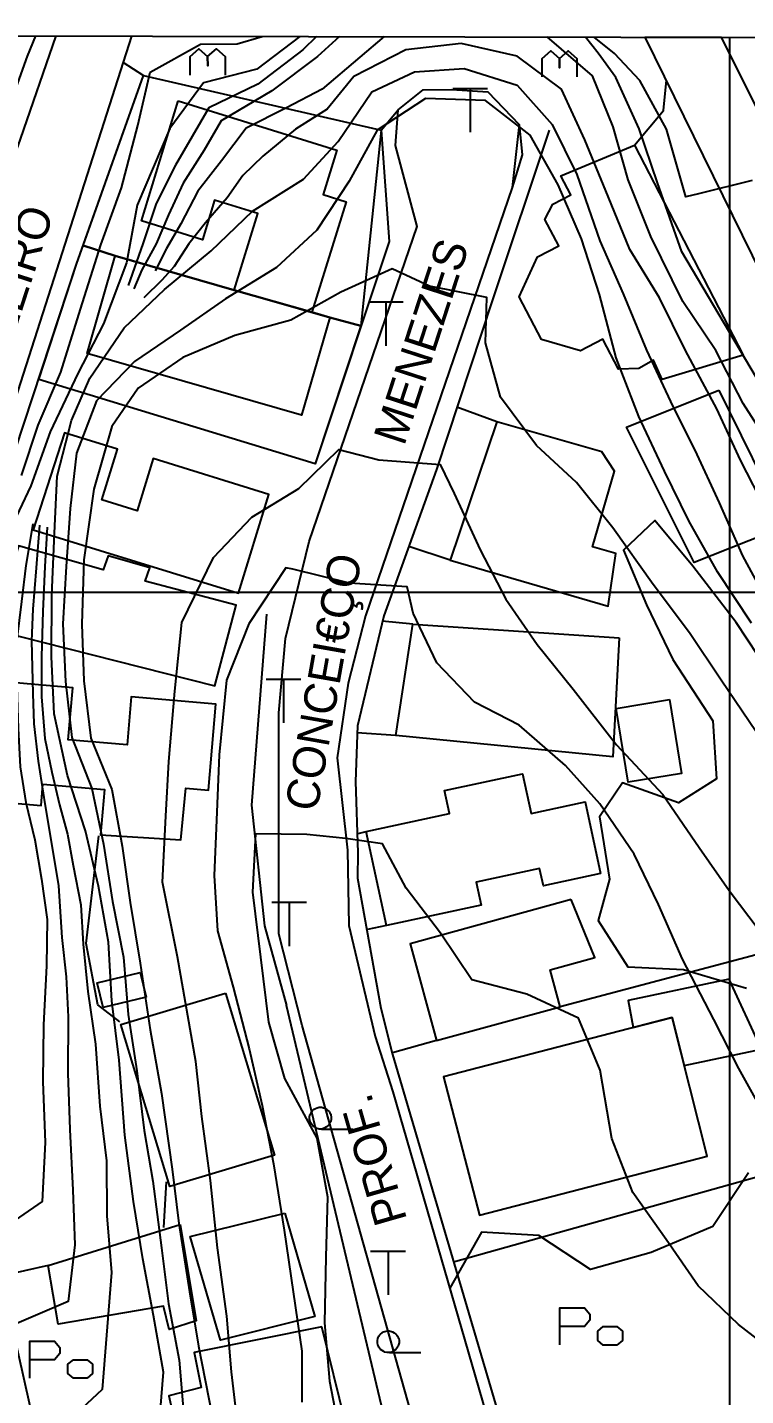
# Model space of a CAD drawing. Extents: x 555347 to 556479, y 8560498 to 8561653.
# Drawn here: x 555735.4 to 555801.5, y 8561526.1 to 8561651.9 of the extents above; entities that cross this region are included whole.
import ezdxf

# ---------------------------------------------------------------- set-up
doc = ezdxf.new("R2010")
doc.units = 0
doc.header["$MEASUREMENT"] = 0
for name, color, linetype in [('10', 24, 'CONTINUOUS'), ('12', 3, 'CONTINUOUS'), ('30', 2, 'CONTINUOUS'), ('38', 255, 'CONTINUOUS'), ('42', 255, 'CONTINUOUS'), ('43', 212, 'CONTINUOUS'), ('44', 255, 'CONTINUOUS'), ('5', 1, 'CONTINUOUS'), ('50', 255, 'CONTINUOUS'), ('6', 2, 'CONTINUOUS'), ('7', 42, 'CONTINUOUS')]:
    doc.layers.add(name, color=color, linetype=linetype)

# ---------------------------------------------------------------- blocks, each defined once
blk = doc.blocks.new('COD145', base_point=(556073.85, 8561331.96))
at = {"layer": '30'}
blk.add_lwpolyline([(556070.85, 8561330.26), (556070.85, 8561333.66), (556073.1, 8561333.66), (556073.6, 8561333.093333), (556073.6, 8561332.526667), (556073.1, 8561331.96), (556070.85, 8561331.96)], dxfattribs=at)
blk.add_lwpolyline([(556076.094992, 8561330.257162), (556074.844992, 8561330.257162), (556074.344992, 8561330.682162), (556074.344992, 8561331.532162), (556074.844992, 8561331.957162), (556076.094992, 8561331.957162), (556076.594992, 8561331.532162), (556076.594992, 8561330.682162)], close=True, dxfattribs=at)
blk = doc.blocks.new('COD002', base_point=(556385.36, 8561413.63))
at = {"layer": '30'}
blk.add_line((556385.477067, 8561412.624135), (556388.357067, 8561412.624135), dxfattribs=at)
blk.add_lwpolyline([(556384.36, 8561413.73), (556384.4, 8561413.93), (556384.44, 8561414.03), (556384.5, 8561414.13), (556384.56, 8561414.23), (556384.64, 8561414.33), (556384.8, 8561414.45), (556384.92, 8561414.53), (556385.06, 8561414.58), (556385.26, 8561414.63), (556385.46, 8561414.63), (556385.66, 8561414.58), (556385.76, 8561414.55), (556385.92, 8561414.45), (556386.06, 8561414.33), (556386.16, 8561414.23), (556386.22, 8561414.13), (556386.28, 8561414.03), (556386.32, 8561413.93), (556386.36, 8561413.73), (556386.36, 8561413.53), (556386.31, 8561413.33), (556386.26, 8561413.23), (556386.21, 8561413.13), (556386.16, 8561413.03), (556386.06, 8561412.93), (556385.91, 8561412.83), (556385.76, 8561412.73), (556385.66, 8561412.68), (556385.46, 8561412.63), (556385.26, 8561412.63), (556385.06, 8561412.68), (556384.96, 8561412.73), (556384.81, 8561412.83), (556384.66, 8561412.93), (556384.56, 8561413.03), (556384.51, 8561413.13), (556384.46, 8561413.23), (556384.41, 8561413.33), (556384.36, 8561413.53)], close=True, dxfattribs=at)
blk = doc.blocks.new('COD140', base_point=(555924.61, 8561329.59))
at = {"layer": '30'}
blk.add_lwpolyline([(555923.01, 8561327.89), (555923.01, 8561329.59), (555923.81, 8561330.298333), (555924.607333, 8561329.587167), (555924.61, 8561328.74), (555924.607333, 8561329.587167), (555925.41, 8561330.298333), (555926.207333, 8561329.587167), (555926.21, 8561327.89)], dxfattribs=at)
blk = doc.blocks.new('COD013', base_point=(555984.05, 8561208.14))
at = {"layer": '50'}
for p, q in [((555985.645993, 8561212.14), (555982.445993, 8561212.14)), ((555984.0524, 8561212.1364), (555984.0524, 8561208.1444))]:
    blk.add_line(p, q, dxfattribs=at)

msp = doc.modelspace()

# ---------------------------------------------------------------- linework, layer by layer
at = {"layer": '10'}
for points in [[(555783.41, 8561642.44), (555778.21, 8561626.86), (555773.05, 8561611.27), (555768.22, 8561597.83), (555765.8, 8561587.72), (555765.61, 8561582.58), (555765.81, 8561576.04), (555765.79, 8561573.69), (555767.95, 8561561.75), (555769.02, 8561557.5), (555779.19, 8561522.97), (555787.36, 8561495.07)], [(555757.44, 8561597.97), (555756.06, 8561580.41), (555757.23, 8561569.32), (555759.28, 8561562)], [(555765.72, 8561577.79), (555766.58, 8561578)], [(555774.62, 8561538.43), (555809.61, 8561548.24), (555803.96, 8561567.06), (555784.43, 8561561.89)]]:
    msp.add_lwpolyline(points, dxfattribs=at)
for points in [[(555730.67, 8561580.9, 29.84), (555726.94, 8561580.81, 16.87), (555727.86, 8561592.38, 19.55), (555731.14, 8561605.02, 19.55), (555734.35, 8561613.09, 19.55), (555739.96, 8561630.15, 17.42), (555746.13, 8561647.48, 17.07), (555767.97, 8561642.44, 10.41), (555768.69, 8561632.21, 10.36), (555761.89, 8561611.79, 10.36), (555736.5, 8561619.55, 13.64)], [(555743.52, 8561630.9, 29.34), (555740.57, 8561631.86, 16.07)], [(555763.24, 8561625.24, 29.34), (555766.11, 8561624.47, 0)], [(555778.61, 8561615.63, 20.58), (555774.94, 8561617, 0)], [(555774.31, 8561602.92, 20.58), (555770.51, 8561604.2, 0)], [(555770.89, 8561597.06, 10.53), (555768.06, 8561597.34, 0)], [(555769.33, 8561586.82, 10.53), (555765.74, 8561587.07, 0)], [(555768.46, 8561569.34, 9.68), (555766.71, 8561568.99, 0)], [(555764.69, 8561523.66, 7.4), (555768.29, 8561524.06, 7.4), (555759.28, 8561562, 7.58)], [(555773.07, 8561558.77, 8.53), (555769.02, 8561557.64, 0)], [(555737.35, 8561538.11, 13.91), (555733.01, 8561537.12, 14.06), (555737.75, 8561515.88, 17.37)]]:
    msp.add_polyline3d(points, dxfattribs=at)
at = {"layer": '12'}
for points in [[(555745, 8561651.1), (555728.65, 8561600.13), (555725.62, 8561590.28), (555724.81, 8561582.59), (555724.55, 8561576.77), (555726, 8561571.36), (555731.25, 8561535.48), (555736.04, 8561515.23)], [(555838.83, 8561556.26), (555792.25, 8561651)], [(555799.24, 8561650.99), (555876.75, 8561495.72), (555878.57, 8561494.22), (555881.19, 8561493.98), (555882.95, 8561494.09), (555884.33, 8561494.81), (555885.06, 8561496.36), (555864.82, 8561559.38), (555849.22, 8561610.33), (555835.53, 8561650.91)], [(555784.43, 8561475.81), (555760.7, 8561560.15), (555758.56, 8561568.59), (555758.56, 8561588.89), (555759.18, 8561595.73), (555761.35, 8561604.64), (555771.29, 8561633.61), (555769.3, 8561641.05), (555769.53, 8561644.33), (555771.82, 8561646.15), (555774.46, 8561646.2), (555777.79, 8561645.97), (555780.67, 8561642.97), (555780.01, 8561637.18), (555766.52, 8561597.83), (555764.94, 8561591.63), (555763.92, 8561584.76), (555764.86, 8561576.28), (555764.99, 8561569.34), (555767.43, 8561559.14), (555769.05, 8561554.07), (555791.16, 8561477.73)]]:
    msp.add_lwpolyline(points, dxfattribs=at)
msp.add_polyline3d([(555665.03, 8561452.33, 3.7), (555749.8, 8561467.07, 3.87), (555751.13, 8561467.74, 3.95), (555749.8, 8561473.1, 4.44), (555747.98, 8561479.46, 4.83), (555744.84, 8561486.13, 5.6), (555729.5, 8561516.03, 10.86), (555722.56, 8561541.73, 13.24), (555718.54, 8561571.77, 15.92), (555718.19, 8561585.59, 16.68), (555721.28, 8561600.33, 16.7), (555725.15, 8561613.93, 16.82), (555729.72, 8561627.45, 16.83), (555734.81, 8561641.62, 16.78), (555738.08, 8561651.11, 0)], dxfattribs=at)
at = {"layer": '30'}
for points in [[(555744.23, 8561648.71, 13.61), (555746.13, 8561647.48, 17.07)], [(555791.25, 8561641.08, 29.19), (555793.92, 8561644.26, 13.61), (555794.2, 8561647.04, 14.47)], [(555767.97, 8561642.44, 10.41), (555769.53, 8561644.33, 9.54)], [(555803.64, 8561592.62, 11.46), (555800.61, 8561597.19, 12.21), (555796.61, 8561602.38, 14.62), (555793.12, 8561606.57, 13.51), (555790.24, 8561603.86, 20.58), (555792.36, 8561598.83, 14.42), (555794.78, 8561593.79, 14.42), (555798.45, 8561588.17, 14.42), (555798.81, 8561582.84, 14.42), (555795.3, 8561580.63, 14.42), (555790.17, 8561582.46, 14.42), (555788.04, 8561579.34, 14.24), (555788.97, 8561573.6, 13.14), (555787.92, 8561569.82, 12.31), (555790.65, 8561565.57, 11.86), (555795.78, 8561565.31, 11.86), (555801.57, 8561563.6, 11.86)], [(555743.94, 8561560.5, 10.68), (555741.92, 8561562.05, 10.68), (555740.84, 8561567.71, 12.66), (555742.01, 8561577.61, 14.24)], [(555801.74, 8561546.63, 11.86), (555798.47, 8561541.7, 11.86), (555792.8, 8561539.3, 11.86), (555787.21, 8561537.73, 11.86), (555782.48, 8561540.86, 11.86), (555777.2, 8561541.16, 11.86), (555774.28, 8561536.02, 11.86)], [(555747.99, 8561541.61, 11.39), (555748.23, 8561545.8, 11.39)]]:
    msp.add_polyline3d(points, dxfattribs=at)
at = {"layer": '42'}
for points in [[(555740.57, 8561631.86, 16.07), (555746.13, 8561647.48, 17.07), (555767.97, 8561642.44, 10.41), (555766.11, 8561624.47, 0), (555763.24, 8561625.24, 29.34), (555761.59, 8561625.71, 29.36), (555754.44, 8561627.76, 29.36), (555743.52, 8561630.9, 29.34)], [(555740.57, 8561631.86, 16.07), (555743.52, 8561630.9, 29.34), (555754.44, 8561627.76, 29.36), (555761.59, 8561625.71, 29.36), (555763.24, 8561625.24, 29.34), (555766.11, 8561624.47, 0), (555761.89, 8561611.79, 10.36), (555736.5, 8561619.55, 13.64), (555739.96, 8561630.15, 17.42)]]:
    msp.add_polyline3d(points, close=True, dxfattribs=at)
at = {"layer": '43'}
for points in [[(555745, 8561651.1), (555728.65, 8561600.13), (555725.62, 8561590.28), (555724.81, 8561582.59), (555724.55, 8561576.77), (555726, 8561571.36), (555731.25, 8561535.48), (555736.04, 8561515.23)], [(555838.83, 8561556.26), (555792.25, 8561651), (555799.24, 8561650.99), (555876.75, 8561495.72)], [(555784.43, 8561475.81), (555760.7, 8561560.15), (555758.56, 8561568.59), (555758.56, 8561588.89), (555759.18, 8561595.73), (555761.35, 8561604.64), (555771.29, 8561633.61), (555769.3, 8561641.05), (555769.53, 8561644.33), (555771.82, 8561646.15), (555774.46, 8561646.2), (555777.79, 8561645.97), (555780.67, 8561642.97), (555780.92, 8561640.17), (555780.01, 8561637.18), (555766.52, 8561597.83), (555764.94, 8561591.63), (555763.92, 8561584.76), (555764.86, 8561576.28), (555764.99, 8561569.34), (555767.43, 8561559.14), (555769.05, 8561554.07), (555791.16, 8561477.73)]]:
    msp.add_lwpolyline(points, dxfattribs=at)
msp.add_polyline3d([(555665.03, 8561452.33, 3.7), (555749.8, 8561467.07, 3.87), (555751.13, 8561467.74, 3.95), (555749.67, 8561473.01, 4.44), (555748.34, 8561479.86, 4.83), (555744.84, 8561486.13, 5.6), (555729.5, 8561516.03, 10.86), (555722.56, 8561541.73, 13.24), (555718.54, 8561571.77, 15.92), (555718.19, 8561585.59, 16.68), (555721.28, 8561600.33, 16.7), (555725.15, 8561613.93, 16.82), (555729.72, 8561627.45, 16.83), (555734.81, 8561641.62, 16.78), (555738.08, 8561651.11, 0)], dxfattribs=at)
at = {"layer": '44'}
msp.add_lwpolyline([(555346.52, 8560499.92), (555348.83, 8561651.9), (556478.43, 8561649.61), (556476.07, 8560497.63)], close=True, dxfattribs=at)
for points in [[(555800, 8561650.99), (555800, 8560499)], [(555348.73, 8561600), (556478.32, 8561600)]]:
    msp.add_lwpolyline(points, dxfattribs=at)
at = {"layer": '5'}
for points in [[(555760.48, 8561651.07, 15), (555756.53, 8561648.07, 15), (555751.64, 8561646.8, 15), (555748.55, 8561642.61, 15), (555745.53, 8561635.55, 15), (555744.57, 8561630.25, 15), (555742.43, 8561624.64, 15), (555740.07, 8561620.1, 15), (555737.53, 8561614.73, 15), (555735.77, 8561609.75, 15), (555733.61, 8561605.24, 15)], [(555747.53, 8561522.99, 10), (555747.96, 8561528.31, 10), (555747.03, 8561533.51, 10), (555746.06, 8561538.73, 10), (555745.19, 8561543.99, 10), (555744.41, 8561550.08, 10), (555743.88, 8561556.99, 10), (555743.21, 8561562.43, 10), (555742.89, 8561567.82, 10), (555741.99, 8561572.98, 10), (555740.78, 8561578.07, 10), (555739.14, 8561583.14, 10), (555737.89, 8561588.81, 10), (555737.67, 8561594.06, 10), (555737.69, 8561599.71, 10), (555737.94, 8561605.42, 10), (555738.19, 8561610.65, 10), (555739.51, 8561615.77, 10), (555741.18, 8561619.66, 10), (555744.33, 8561624.29, 10), (555748.04, 8561627.8, 10), (555752.33, 8561631.35, 10), (555756.14, 8561635, 10), (555760.82, 8561637.96, 10), (555764.02, 8561641.42, 10), (555767.12, 8561645.98, 10), (555771.02, 8561647.81, 10), (555775.59, 8561648.12, 10), (555780.47, 8561646.59, 10), (555783.68, 8561642.98, 10), (555785.95, 8561638.37, 10), (555788.08, 8561632.28, 10), (555790.22, 8561627.4, 10), (555792.35, 8561622.22, 10), (555794.79, 8561617.04, 10), (555796.8, 8561613.05, 10), (555799.05, 8561608.21, 10), (555801.18, 8561603.33, 10), (555803.74, 8561598.63, 10)], [(555804.88, 8561529.55, 5), (555800.82, 8561532.68, 5), (555797.11, 8561536.25, 5), (555794.16, 8561540.5, 5), (555791.11, 8561544.83, 5), (555789.17, 8561549.77, 5), (555788.1, 8561556.05, 5), (555786.1, 8561560.85, 5), (555781.37, 8561563.04, 5), (555776.32, 8561564.37, 5), (555773.42, 8561568.64, 5), (555770.27, 8561572.8, 5), (555768.09, 8561576.86, 5), (555764.73, 8561577.34, 5), (555761.13, 8561577.72, 5), (555756.41, 8561577.79, 5), (555756.13, 8561572.41, 5), (555757.6, 8561560.47, 5), (555759.07, 8561555.29, 5), (555762.06, 8561549.82, 5), (555763.03, 8561544.42, 5), (555762.88, 8561538.86, 5), (555762.77, 8561532.85, 5), (555763.21, 8561527.48, 5), (555764.19, 8561522.38, 5)]]:
    msp.add_polyline3d(points, dxfattribs=at)
at = {"layer": '6'}
for points in [[(555733.64, 8561644.21, 17), (555735.45, 8561649.26, 17), (555736.23, 8561651.11, 17)], [(555734.89, 8561610.71, 16), (555736.44, 8561615.34, 16), (555738.52, 8561620.22, 16), (555740.33, 8561626, 16), (555742.21, 8561631.92, 16), (555744.09, 8561637.16, 16), (555745.59, 8561642.89, 16), (555746.72, 8561647.78, 16), (555751.35, 8561650.36, 16), (555754.73, 8561650.38, 16), (555757.04, 8561651.07, 16)], [(555762.01, 8561651.06, 14), (555760.77, 8561649.83, 14), (555756.63, 8561646.67, 14), (555752.14, 8561644.49, 14), (555749.05, 8561639.22, 14), (555747.29, 8561635.71, 14), (555746.05, 8561631.99, 14), (555744.71, 8561628.17, 14)], [(555764.14, 8561651.06, 13), (555762.12, 8561649.22, 13), (555757.93, 8561646.08, 13), (555753.26, 8561643.32, 13), (555751.71, 8561640.6, 13), (555749.77, 8561637.57, 13), (555748.43, 8561634.68, 13), (555747.29, 8561631.99, 13), (555745.95, 8561629.61, 13), (555745.22, 8561627.86, 13)], [(555768.26, 8561651.05, 12), (555766.02, 8561649.15, 12), (555762.53, 8561646.21, 12), (555759.27, 8561644.49, 12), (555755.55, 8561642.63, 12), (555753.28, 8561639.63, 12), (555751.11, 8561636.85, 12), (555749.56, 8561633.85, 12), (555748.22, 8561631.58, 12), (555747.19, 8561629.51, 12)], [(555804.59, 8561612.12, 12), (555801.24, 8561617.32, 12), (555798.75, 8561622.19, 12), (555795.72, 8561626.72, 12), (555792.76, 8561632.67, 12), (555790.68, 8561637.9, 12), (555789.29, 8561642.76, 12), (555787.41, 8561647.46, 12), (555783.22, 8561651.02, 12)], [(555802.49, 8561619.68, 13), (555795.61, 8561631.27, 13), (555793.39, 8561637.61, 13), (555791.68, 8561642.57, 13), (555789.53, 8561647.3, 13), (555787.93, 8561649.53, 13), (555786.76, 8561651.01, 13)], [(555802.07, 8561637.83, 14), (555797.16, 8561636.59, 14), (555795.97, 8561636.32, 14), (555794.19, 8561642.54, 14), (555791.75, 8561647.03, 14), (555789.42, 8561649.49, 14), (555787.55, 8561651.01, 14)], [(555803.36, 8561607.54, 11), (555801.02, 8561612.13, 11), (555798.82, 8561616.84, 11), (555795.95, 8561622.19, 11), (555793.56, 8561627.03, 11), (555790.82, 8561631.49, 11), (555788.83, 8561636.37, 11), (555786.68, 8561641.57, 11), (555784.55, 8561646.23, 11), (555780.48, 8561649.26, 11), (555775.32, 8561650.43, 11), (555770.23, 8561649.84, 11), (555765.47, 8561647.38, 11), (555762.99, 8561644.39, 11), (555760.1, 8561642.53, 11), (555757.1, 8561640.05, 11), (555755.24, 8561638.29, 11), (555753.8, 8561636.23, 11), (555751.83, 8561633.95, 11), (555750.29, 8561631.99, 11), (555748.94, 8561629.92, 11), (555747.81, 8561628.68, 11), (555746.15, 8561627.03, 11)], [(555802.01, 8561597.15, 9), (555798.88, 8561601.85, 9), (555796.26, 8561606.56, 9), (555794.02, 8561611.12, 9), (555791.66, 8561616.14, 9), (555789.57, 8561621.54, 9), (555788.03, 8561627.34, 9), (555786.4, 8561632.45, 9), (555784.23, 8561637.43, 9), (555781.68, 8561641.98, 9), (555777.57, 8561645.17, 9), (555772.06, 8561645.37, 9), (555767.61, 8561642.46, 9), (555765.04, 8561637.77, 9), (555762.05, 8561633.25, 9), (555758.35, 8561629.84, 9), (555753.65, 8561626.96, 9), (555749.52, 8561624.08, 9), (555745.3, 8561621.2, 9), (555741.81, 8561617.56, 9), (555739.95, 8561612.76, 9), (555739.39, 8561607.67, 9), (555739.02, 8561602.34, 9), (555738.71, 8561597.07, 9), (555738.95, 8561591.78, 9), (555739.54, 8561586.64, 9), (555741.38, 8561581.96, 9), (555742.43, 8561576.83, 9), (555743.26, 8561571.56, 9), (555744.29, 8561566.45, 9), (555744.71, 8561561.18, 9), (555745.52, 8561556, 9), (555746.17, 8561550.52, 9), (555746.97, 8561545.85, 9), (555747.78, 8561539.73, 9), (555748.42, 8561534.57, 9), (555749.39, 8561529.41, 9), (555749.87, 8561523.93, 9)], [(555802.46, 8561587.16, 8), (555799.23, 8561591.89, 8), (555796.31, 8561596.26, 8), (555792.97, 8561600.68, 8), (555789.27, 8561605.89, 8), (555785.94, 8561610.06, 8), (555782.25, 8561613.48, 8), (555778.94, 8561617.92, 8), (555777.55, 8561622.91, 8), (555777.69, 8561627.07, 8), (555772.42, 8561628.12, 8), (555768.99, 8561629.72, 8), (555764.27, 8561627.57, 8), (555759.66, 8561624.98, 8), (555754.52, 8561623.57, 8), (555749.74, 8561621.55, 8), (555745.63, 8561618.73, 8), (555743.22, 8561615.21, 8), (555741.55, 8561609.46, 8), (555740.62, 8561602.97, 8), (555740.44, 8561597.04, 8), (555740.62, 8561591.85, 8), (555741.28, 8561586.56, 8), (555743.22, 8561581.84, 8), (555744.15, 8561576.65, 8), (555744.89, 8561571.46, 8), (555745.81, 8561565.9, 8), (555746.74, 8561559.78, 8), (555747.78, 8561553.91, 8), (555748.76, 8561546.96, 8), (555749.38, 8561541.98, 8), (555750.36, 8561535.7, 8), (555751.16, 8561530.7, 8), (555752.42, 8561524.29, 8)], [(555755.09, 8561520.8, 7), (555754.21, 8561528.32, 7), (555753.78, 8561533.46, 7), (555752.91, 8561539.72, 7), (555752.28, 8561545.93, 7), (555751.49, 8561551.79, 7), (555750.93, 8561556.86, 7), (555749.23, 8561566.48, 7), (555747.85, 8561573.33, 7), (555748.17, 8561579.39, 7), (555748.46, 8561584.42, 7), (555749, 8561590.88, 7), (555749.63, 8561597.2, 7), (555752.55, 8561603.17, 7), (555756.09, 8561606.88, 7), (555760.4, 8561609.53, 7), (555764.09, 8561613.11, 7), (555767.74, 8561612.15, 7), (555773.39, 8561611.73, 7), (555774.67, 8561609.07, 7), (555777.07, 8561603.88, 7), (555779.43, 8561599.36, 7), (555782.31, 8561595.19, 7), (555785.62, 8561591.07, 7), (555789.61, 8561585.97, 7), (555793.87, 8561581.4, 7), (555797.22, 8561576.52, 7), (555799.96, 8561572.56, 7), (555802.71, 8561568.91, 7)], [(555735.93, 8561606.27, 13), (555735.31, 8561602.45, 13), (555734.89, 8561599.14, 13), (555734.48, 8561595.63, 13), (555734.48, 8561591.29, 13), (555734.58, 8561587.47, 13), (555734.79, 8561583.95, 13), (555735.31, 8561580.65, 13), (555736.13, 8561577.24, 13), (555736.75, 8561573.62, 13), (555737.27, 8561569.9, 13), (555737.2, 8561565.66, 13), (555736.92, 8561560.23, 13), (555736.87, 8561555.01, 13), (555737.07, 8561549.41, 13), (555736.81, 8561544, 13), (555732.61, 8561541.12, 13), (555727.67, 8561540.2, 13), (555722.69, 8561539.11, 13), (555722.6, 8561536.02, 13), (555722.39, 8561531.48, 13), (555722.19, 8561527.14, 13), (555721.81, 8561521.89, 13)], [(555736.55, 8561606.16, 12), (555736.24, 8561602.24, 12), (555735.93, 8561598.42, 12), (555735.82, 8561595.52, 12), (555735.93, 8561590.67, 12), (555736.03, 8561587.88, 12), (555736.44, 8561584.47, 12), (555737.06, 8561580.54, 12), (555737.68, 8561576.72, 12), (555738.3, 8561573, 12), (555738.61, 8561568.25, 12), (555739.02, 8561564.64, 12), (555739.18, 8561560.96, 12), (555739.16, 8561555.77, 12), (555739.34, 8561550.61, 12), (555739.62, 8561545.03, 12), (555739.8, 8561540.02, 12), (555739.2, 8561534.81, 12), (555734.47, 8561532.76, 12), (555729.52, 8561531.26, 12), (555724.57, 8561530.17, 12), (555723.61, 8561529.97, 12), (555723.7, 8561527.75, 12), (555724.15, 8561523.72, 12)], [(555737.27, 8561605.96, 11), (555737.06, 8561602.34, 11), (555736.86, 8561598.21, 11), (555736.75, 8561594.08, 11), (555736.75, 8561590.36, 11), (555737.06, 8561586.54, 11), (555737.68, 8561583.44, 11), (555738.41, 8561580.44, 11), (555739.13, 8561577.76, 11), (555739.64, 8561574.86, 11), (555740.37, 8561571.25, 11), (555740.57, 8561567.63, 11), (555740.99, 8561563.29, 11), (555741.71, 8561558.44, 11), (555742.1, 8561552.75, 11), (555742.73, 8561547.72, 11), (555742.74, 8561542.67, 11), (555743.19, 8561537.45, 11), (555742.33, 8561526.71, 11), (555738.54, 8561523.18, 11)], [(555803.32, 8561551.79, 6), (555800.86, 8561556.21, 6), (555798.54, 8561560.7, 6), (555795.68, 8561566.27, 6), (555793.46, 8561571.27, 6), (555791.23, 8561575.91, 6), (555788.08, 8561580.54, 6), (555784.93, 8561584.07, 6), (555780.66, 8561587.77, 6), (555776.56, 8561589.89, 6), (555773.1, 8561593.51, 6), (555770.92, 8561598.05, 6), (555770.35, 8561600.47, 6), (555765.07, 8561600.82, 6), (555759.86, 8561602.09, 6), (555759.19, 8561602.22, 6), (555755.8, 8561597.08, 6), (555753.75, 8561591.89, 6), (555753.07, 8561585.03, 6), (555752.83, 8561579.05, 6), (555752.61, 8561573.94, 6), (555752.91, 8561568.85, 6), (555754.37, 8561563.7, 6), (555755.82, 8561558.03, 6), (555757.02, 8561552.8, 6), (555758.06, 8561547.45, 6), (555759.06, 8561541.34, 6), (555759.87, 8561535.7, 6), (555760.67, 8561530.22, 6), (555760.68, 8561525.53, 6)]]:
    msp.add_polyline3d(points, dxfattribs=at)
at = {"layer": '7'}
for points in [[(555749.3, 8561645.14, 29.36), (555763.9, 8561640.62, 29.36), (555762.63, 8561636.53, 29.36), (555764.74, 8561635.87, 29.36), (555761.59, 8561625.71, 29.36), (555754.44, 8561627.76, 29.36), (555756.62, 8561634.79, 29.36), (555752.66, 8561636.01, 29.36), (555751.54, 8561632.38, 29.36), (555745.92, 8561634.11, 29.36)], [(555791.25, 8561641.08, 29.19), (555801.24, 8561621.78, 29.19), (555793.82, 8561619.55, 29.19), (555793.02, 8561621.31, 29.19), (555791.66, 8561620.54, 29.19), (555789.78, 8561620.49, 29.19), (555788.36, 8561623.23, 29.19), (555786.29, 8561622.16, 29.19), (555782.71, 8561623.21, 29.19), (555780.67, 8561627.13, 29.19), (555782.34, 8561630.81, 29.19), (555784.29, 8561631.82, 29.19), (555783.03, 8561634.24, 29.19), (555783.74, 8561635.64, 29.19), (555785.41, 8561636.5, 29.19), (555784.5, 8561638.25, 29.19)], [(555743.52, 8561630.9, 29.34), (555763.24, 8561625.24, 29.34), (555760.66, 8561616.26, 29.34), (555740.94, 8561621.92, 29.34)], [(555799.01, 8561618.55, 14.62), (555805.19, 8561606.07, 14.62), (555796.76, 8561602.73, 14.62), (555790.54, 8561615.17, 14.62)], [(555778.61, 8561615.63, 20.58), (555774.31, 8561602.92, 20.58), (555788.85, 8561598.7, 20.58), (555789.53, 8561603.54, 20.58), (555787.4, 8561604.16, 20.58), (555789.41, 8561611.1, 20.58), (555788.26, 8561612.88, 20.58)], [(555735.97, 8561605.73, 27.64), (555754.84, 8561599.9, 27.64), (555757.64, 8561608.97, 27.64), (555747.01, 8561612.26, 27.64), (555745.53, 8561607.48, 27.64), (555742.28, 8561608.48, 27.64), (555743.72, 8561613.13, 27.64), (555738.86, 8561614.64, 27.64)], [(555732.32, 8561596.52, 29.74), (555752.68, 8561591.39, 29.74), (555754.63, 8561598.79, 29.74), (555746.28, 8561600.99, 29.74), (555746.7, 8561602.23, 29.74), (555742.87, 8561603.32, 29.74), (555742.41, 8561602.04, 29.74), (555734.62, 8561604.26, 29.74)], [(555789.84, 8561595.79, 11.44), (555789.28, 8561584.86, 11.44), (555769.33, 8561586.82, 10.53), (555770.89, 8561597.06, 10.53)], [(555731.6, 8561591.73, 29.84), (555730.67, 8561580.9, 29.84), (555736.7, 8561580.38, 29.84), (555736.87, 8561582.34, 29.84), (555742.54, 8561581.84, 29.84), (555742.18, 8561577.68, 29.84), (555749.55, 8561577.22, 29.84), (555750.01, 8561581.97, 29.84), (555752.08, 8561581.79, 29.84), (555752.77, 8561589.71, 29.84), (555744.99, 8561590.38, 29.84), (555744.61, 8561585.96, 29.84), (555739.2, 8561586.43, 29.84), (555739.61, 8561591.19, 29.84), (555731.57, 8561591.89, 29.84)], [(555794.47, 8561590.13, 13.56), (555795.59, 8561583.32, 13.56), (555790.69, 8561582.52, 13.56), (555789.57, 8561589.31, 13.26)], [(555788.15, 8561574.14, 9.68), (555782.88, 8561573, 9.68), (555782.53, 8561574.59, 9.68), (555776.71, 8561573.33, 9.68), (555777.17, 8561571.22, 9.68), (555768.46, 8561569.34, 9.68), (555766.58, 8561578, 9.68), (555774.24, 8561579.65, 9.68), (555773.78, 8561581.75, 9.68), (555780.96, 8561583.3, 9.68), (555781.76, 8561579.64, 9.68), (555786.73, 8561580.71, 9.68)], [(555785.44, 8561571.75, 8.53), (555770.63, 8561567.68, 8.53), (555773.07, 8561558.77, 8.53), (555784.43, 8561561.89, 8.53), (555783.5, 8561565.28, 8.53), (555787.61, 8561566.41, 8.53)], [(555746.35, 8561562.76, 10.81), (555742.41, 8561561.82, 10.81), (555741.87, 8561564.08, 10.81), (555745.8, 8561565.03, 10.81)], [(555791.13, 8561559.97, 10.91), (555794.72, 8561560.9, 11.96), (555795.84, 8561556.48, 9.53), (555802.94, 8561557.99, 9.53), (555799.97, 8561564.41, 9.53), (555790.67, 8561562.47, 9.53)], [(555753.65, 8561563.15, 13.89), (555758.15, 8561548.26, 13.89), (555748.53, 8561545.36, 13.89), (555744.04, 8561560.25, 13.89)], [(555794.72, 8561560.9, 11.96), (555773.7, 8561555.46, 11.96), (555777, 8561542.72, 11.96), (555797.94, 8561548.15, 11.96)], [(555759.11, 8561542.91, 13.34), (555761.87, 8561533.43, 13.34), (555753.19, 8561531.25, 13.91), (555750.41, 8561540.77, 13.91)], [(555749.48, 8561541.88, 13.91), (555750.96, 8561533.01, 13.91), (555748.47, 8561532.23, 13.91), (555747.95, 8561534.36, 13.91), (555738.26, 8561532.72, 13.91), (555737.35, 8561538.11, 13.91)], [(555762.5, 8561532.48, 13.34), (555750.78, 8561530.1, 13.79), (555751.42, 8561526.9, 13.79), (555748.44, 8561526.13, 13.79), (555749.34, 8561522.16, 13.79), (555752.84, 8561522.85, 13.79), (555753.13, 8561521.38, 13.79), (555764.69, 8561523.66, 7.4)]]:
    msp.add_polyline3d(points, close=True, dxfattribs=at)

# ---------------------------------------------------------------- block references
at = {"layer": '30'}
for name, p in [('COD140', (555752.02, 8561649.22)), ('COD140', (555784.37, 8561649.04)), ('COD002', (555762.38, 8561551.65, 5.05)), ('COD145', (555787.4, 8561532.5, 11.39)), ('COD002', (555768.62, 8561531.1, 5.05)), ('COD145', (555738.68, 8561529.45, 11.39))]:
    msp.add_blockref(name, p, dxfattribs=at)
at = {"layer": '50'}
for p in [(555776.15, 8561642.25, 8.68), (555768.4, 8561622.63), (555758.99, 8561587.97), (555759.51, 8561567.46), (555768.6, 8561535.39)]:
    msp.add_blockref('COD013', p, dxfattribs=at)

# ---------------------------------------------------------------- texts
at = {"layer": '38'}
for s, rotation, p in [('BALEEIRO', 72, (555731.7, 8561615.8)), ('MENEZES', 72, (555770.08, 8561613.35)), ('CONCEI€ÇO', 80, (555762.07, 8561579.73)), ('PROF.', 106, (555770.37, 8561542.32))]:
    msp.add_text(s, height=3, rotation=rotation, dxfattribs=at).set_placement(p)

doc.saveas('drawing.dxf')
